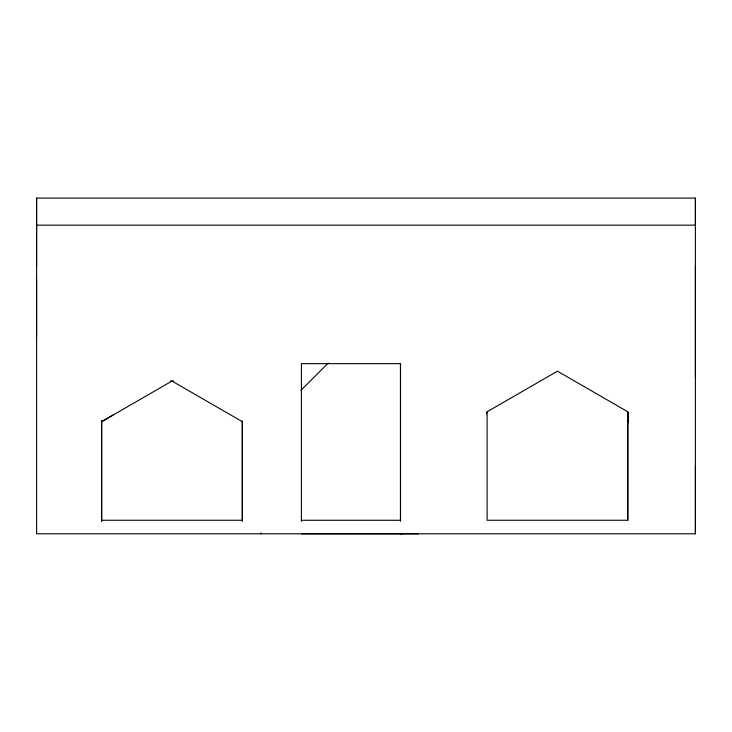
<?xml version="1.0" encoding="UTF-8"?>
<svg xmlns="http://www.w3.org/2000/svg" width="732" height="732" viewBox="0 0 732 732"><rect width="100%" height="100%" fill="white"/><g stroke="black" fill="none" stroke-linecap="round" stroke-linejoin="round"><path stroke-width="1.1" d="M36.6 225.163L695.4 225.163L695.4 198.097L36.6 198.088L36.6 533.793L695.4 533.802L695.4 466.119M242.31 521.257L242.31 420.946M400.486 521.257L400.486 363.932M487.109 411.787L487.109 520.26L627.782 520.26L627.782 411.787L557.445 371.17L487.109 411.787L486.387 413.946M695.4 533.802L695.4 198.097M301.41 533.802L400.999 533.793M300.934 390.357L328.229 363.063M113.35 414.888L101.629 421.659L171.965 381.052L242.31 421.659L242.31 520.26L101.629 520.26M170.254 381.052L173.685 381.052M301.41 520.269L400.486 520.269L400.486 363.648L301.41 363.648L301.41 521.257M418.503 533.802L400.523 533.802L400.971 533.912M628.404 422.007L627.782 411.787L627.782 520.26M260.802 532.933L260.802 533.802M695.4 266.082L695.4 377.181M36.6 198.088L36.6 266.082M36.6 279.359L36.6 336.574M101.629 420.946L101.629 521.257L101.629 420.946"/></g></svg>
